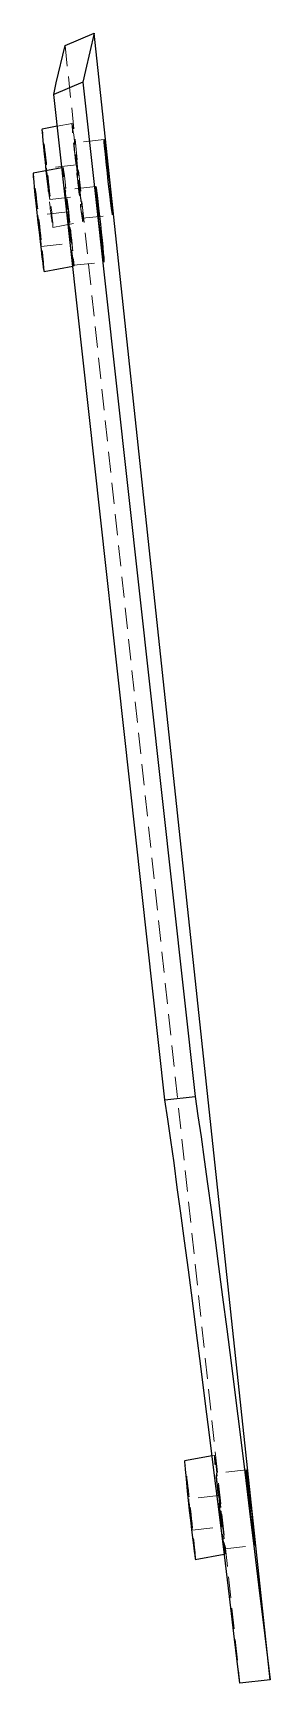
# Model space of a CAD drawing. Header units: millimetres. Extents: x 46 to 230, y 7 to 165.
# Drawn here: x 215.8 to 230.2, y 7 to 107 of the extents above.
import ezdxf

# ---------------------------------------------------------------- set-up
doc = ezdxf.new("R2010")
doc.units = ezdxf.units.MM
doc.linetypes.add('HIDDEN', pattern=[1.905, 1.27, -0.635])

msp = doc.modelspace()

# ---------------------------------------------------------------- linework, layer by layer
at = {"color": 7, "linetype": 'Continuous', "lineweight": 25}
for p, q in [((217.75, 106.25), (219.52, 107)), ((219.52, 107), (218.98, 104.72)), ((230.19, 7.2), (219.52, 107)), ((217.21, 103.97), (217.75, 106.25)), ((218.83, 104.03), (217.06, 103.28)), ((218.98, 104.72), (218.83, 104.03)), ((218.83, 104.03), (225.64, 42.54)), ((217.06, 103.28), (217.21, 103.97)), ((223.81, 42.34), (217.06, 103.28)), ((217.27, 101.35), (216.35, 101.18)), ((217.55, 98.83), (215.81, 98.51)), ((216.47, 92.55), (218.21, 92.87)), ((223.81, 42.34), (225.64, 42.54)), ((226.68, 20.77), (225, 20.46)), ((225.65, 14.49), (227.41, 14.81)), ((230.19, 7.2), (228.36, 7))]:
    msp.add_line(p, q, dxfattribs=at)
at = {"color": 7, "linetype": 'HIDDEN', "lineweight": 18}
for p, q in [((217.75, 106.25), (228.36, 7)), ((218.17, 101.51), (217.27, 101.35)), ((220.12, 100.55), (218.29, 100.35)), ((218.44, 99.01), (216.61, 98.81)), ((217.63, 98.85), (217.55, 98.83)), ((216.82, 96.91), (218.65, 97.11)), ((219.61, 97.7), (217.78, 97.5)), ((217.92, 96.16), (216.09, 95.96)), ((217.01, 95.21), (218.82, 95.55)), ((218.8, 95.77), (220.63, 95.97)), ((216.3, 94.06), (218.13, 94.26)), ((218.28, 92.92), (220.11, 93.12)), ((218.21, 92.87), (218.28, 92.88)), ((226.82, 20.79), (226.68, 20.77)), ((228.76, 19.91), (226.93, 19.71)), ((227.08, 18.37), (225.25, 18.17)), ((225.46, 16.27), (227.29, 16.47)), ((227.44, 15.13), (229.27, 15.33)), ((227.41, 14.81), (227.47, 14.83))]:
    msp.add_line(p, q, dxfattribs=at)
at = {"color": 7, "linetype": 'HIDDEN', "lineweight": 18, "flags": 128}
for points in [[(218.58, 98.06), (218.63, 97.57), (218.68, 97.1), (218.72, 96.67), (218.76, 96.32), (218.78, 96.04), (218.8, 95.85), (218.8, 95.77), (218.79, 95.8), (218.77, 95.93), (218.73, 96.17), (218.69, 96.49), (218.65, 96.88), (218.59, 97.33), (218.54, 97.81), (218.49, 98.31), (218.43, 98.79), (218.39, 99.24), (218.35, 99.63), (218.32, 99.95), (218.3, 100.19), (218.29, 100.32), (218.3, 100.34), (218.31, 100.26), (218.34, 100.08), (218.37, 99.8), (218.42, 99.44), (218.47, 99.02), (218.52, 98.55), (218.58, 98.06)], [(218.56, 98.06), (218.59, 97.75), (218.62, 97.48), (218.64, 97.26), (218.65, 97.14), (218.65, 97.11), (218.63, 97.19), (218.61, 97.36), (218.58, 97.61), (218.55, 97.9), (218.51, 98.22), (218.48, 98.51), (218.46, 98.76), (218.44, 98.93), (218.44, 99.01), (218.45, 98.98), (218.46, 98.85), (218.49, 98.64), (218.52, 98.37), (218.56, 98.06)], [(216.73, 97.86), (216.69, 98.17), (216.66, 98.44), (216.63, 98.65), (216.62, 98.78), (216.61, 98.8), (216.61, 98.73), (216.63, 98.56), (216.65, 98.31), (216.68, 98.01), (216.72, 97.7), (216.75, 97.41), (216.78, 97.16), (216.8, 96.99), (216.82, 96.91), (216.82, 96.94), (216.81, 97.06), (216.79, 97.27), (216.76, 97.55), (216.73, 97.86)], [(218.06, 95.21), (218.11, 94.71), (218.16, 94.25), (218.21, 93.82), (218.24, 93.46), (218.27, 93.18), (218.28, 93), (218.28, 92.92), (218.27, 92.95), (218.25, 93.08), (218.22, 93.31), (218.18, 93.63), (218.13, 94.03), (218.08, 94.48), (218.02, 94.96), (217.97, 95.45), (217.92, 95.94), (217.87, 96.39), (217.83, 96.78), (217.8, 97.1), (217.78, 97.33), (217.78, 97.46), (217.78, 97.49), (217.8, 97.41), (217.82, 97.23), (217.86, 96.95), (217.9, 96.59), (217.95, 96.17), (218.01, 95.7), (218.06, 95.21)], [(218.04, 95.21), (218.08, 94.9), (218.1, 94.62), (218.12, 94.41), (218.13, 94.29), (218.13, 94.26), (218.12, 94.34), (218.1, 94.51), (218.07, 94.75), (218.03, 95.05), (218, 95.36), (217.97, 95.66), (217.94, 95.91), (217.93, 96.08), (217.92, 96.15), (217.93, 96.13), (217.95, 96), (217.98, 95.79), (218.01, 95.52), (218.04, 95.21)], [(216.21, 95.01), (216.18, 95.31), (216.15, 95.59), (216.12, 95.8), (216.1, 95.93), (216.09, 95.95), (216.1, 95.88), (216.11, 95.7), (216.14, 95.46), (216.17, 95.16), (216.2, 94.85), (216.24, 94.55), (216.27, 94.31), (216.29, 94.14), (216.3, 94.06), (216.3, 94.08), (216.29, 94.21), (216.27, 94.42), (216.25, 94.7), (216.21, 95.01)], [(227.22, 17.42), (227.27, 16.93), (227.32, 16.46), (227.36, 16.04), (227.4, 15.68), (227.42, 15.4), (227.44, 15.22), (227.44, 15.14), (227.43, 15.16), (227.41, 15.29), (227.37, 15.53), (227.33, 15.85), (227.29, 16.24), (227.23, 16.69), (227.18, 17.17), (227.13, 17.67), (227.07, 18.15), (227.03, 18.6), (226.99, 18.99), (226.96, 19.31), (226.94, 19.55), (226.93, 19.68), (226.94, 19.71), (226.95, 19.63), (226.98, 19.44), (227.01, 19.16), (227.06, 18.81), (227.11, 18.38), (227.16, 17.91), (227.22, 17.42)], [(225.37, 17.22), (225.33, 17.53), (225.3, 17.8), (225.27, 18.01), (225.26, 18.14), (225.25, 18.17), (225.25, 18.09), (225.27, 17.92), (225.29, 17.67), (225.32, 17.38), (225.36, 17.06), (225.39, 16.77), (225.42, 16.52), (225.44, 16.35), (225.46, 16.27), (225.46, 16.3), (225.45, 16.42), (225.43, 16.64), (225.4, 16.91), (225.37, 17.22)], [(227.2, 17.42), (227.23, 17.11), (227.26, 16.84), (227.28, 16.63), (227.29, 16.5), (227.29, 16.47), (227.27, 16.55), (227.25, 16.72), (227.22, 16.97), (227.19, 17.26), (227.15, 17.58), (227.12, 17.87), (227.1, 18.12), (227.08, 18.29), (227.08, 18.37), (227.09, 18.34), (227.1, 18.22), (227.13, 18), (227.16, 17.73), (227.2, 17.42)]]:
    msp.add_lwpolyline(points, dxfattribs=at)
at = {"color": 7, "linetype": 'Continuous', "lineweight": 25, "flags": 128}
for points in [[(220.41, 98.26), (220.46, 97.77), (220.51, 97.3), (220.55, 96.88), (220.59, 96.52), (220.61, 96.24), (220.63, 96.06), (220.63, 95.98), (220.62, 96), (220.6, 96.13), (220.57, 96.37), (220.52, 96.69), (220.48, 97.08), (220.43, 97.53), (220.37, 98.01), (220.32, 98.51), (220.26, 98.99), (220.22, 99.44), (220.18, 99.83), (220.15, 100.15), (220.13, 100.39), (220.12, 100.52), (220.13, 100.55), (220.14, 100.47), (220.17, 100.28), (220.2, 100), (220.25, 99.65), (220.3, 99.22), (220.35, 98.75), (220.41, 98.26)], [(219.89, 95.41), (219.94, 94.92), (219.99, 94.45), (220.04, 94.02), (220.07, 93.66), (220.1, 93.39), (220.11, 93.2), (220.11, 93.12), (220.1, 93.15), (220.08, 93.28), (220.05, 93.51), (220.01, 93.83), (219.96, 94.23), (219.91, 94.68), (219.86, 95.16), (219.8, 95.66), (219.75, 96.14), (219.7, 96.59), (219.66, 96.98), (219.63, 97.3), (219.61, 97.53), (219.61, 97.67), (219.61, 97.69), (219.63, 97.61), (219.65, 97.43), (219.69, 97.15), (219.73, 96.79), (219.78, 96.37), (219.84, 95.9), (219.89, 95.41)], [(228.36, 7), (228.04, 9.66), (227.72, 12.25), (227.42, 14.77), (227.12, 17.21), (226.82, 19.58), (226.54, 21.87), (226.26, 24.08), (225.99, 26.2), (225.73, 28.23), (225.48, 30.18), (225.23, 32.04), (225, 33.8), (224.78, 35.47), (224.56, 37.04), (224.36, 38.52), (224.17, 39.89), (223.98, 41.17), (223.81, 42.34)], [(225.64, 42.54), (225.81, 41.37), (226, 40.1), (226.19, 38.72), (226.39, 37.25), (226.61, 35.67), (226.83, 34), (227.07, 32.24), (227.31, 30.38), (227.56, 28.44), (227.82, 26.4), (228.09, 24.28), (228.37, 22.07), (228.65, 19.78), (228.95, 17.41), (229.25, 14.97), (229.55, 12.45), (229.87, 9.86), (230.19, 7.2)], [(229.05, 17.62), (229.1, 17.13), (229.15, 16.66), (229.19, 16.24), (229.23, 15.88), (229.25, 15.6), (229.27, 15.42), (229.27, 15.34), (229.26, 15.36), (229.24, 15.5), (229.21, 15.73), (229.16, 16.05), (229.12, 16.44), (229.07, 16.89), (229.01, 17.37), (228.96, 17.87), (228.9, 18.35), (228.86, 18.8), (228.82, 19.2), (228.79, 19.52), (228.77, 19.75), (228.76, 19.88), (228.77, 19.91), (228.78, 19.83), (228.81, 19.64), (228.84, 19.37), (228.89, 19.01), (228.94, 18.58), (228.99, 18.11), (229.05, 17.62)]]:
    msp.add_lwpolyline(points, dxfattribs=at)
at = {"color": 7, "linetype": 'Continuous', "lineweight": 25}
for centre, end_param in [((216.68, 98.2), 1.41437), ((216.14, 95.53), 3.14259), ((225.33, 17.47), 3.14259)]:
    msp.add_ellipse(centre, major_axis=(-0.33, 2.98), ratio=0.01367, start_param=0.001, end_param=end_param, dxfattribs=at)
at = {"color": 7, "linetype": 'HIDDEN', "lineweight": 18}
for centre, start_param, end_param in [((216.68, 98.2), 3.18378, 6.28418), ((216.14, 95.53), 3.18378, 6.28418), ((216.68, 98.2), 1.41437, 3.18378), ((216.14, 95.53), 3.14259, 3.18378), ((225.33, 17.47), 3.18378, 6.28418), ((225.33, 17.47), 3.14259, 3.18378)]:
    msp.add_ellipse(centre, major_axis=(-0.33, 2.98), ratio=0.01367, start_param=start_param, end_param=end_param, dxfattribs=at)
for centre in [(218.5, 98.53), (217.96, 95.86), (227.14, 17.81)]:
    msp.add_ellipse(centre, major_axis=(-0.33, 2.98), ratio=0.01367, dxfattribs=at)

doc.saveas('drawing.dxf')
